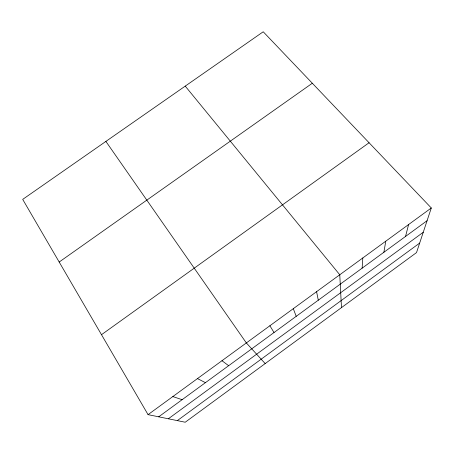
<?xml version="1.0" encoding="UTF-8"?>
<svg xmlns="http://www.w3.org/2000/svg" width="454" height="454" viewBox="0 0 454 454"><rect width="100%" height="100%" fill="white"/><g stroke="black" fill="none" stroke-linecap="round" stroke-linejoin="round"><path stroke-width="0.68" d="M362.122 268.178L362.825 257.94M383.88 252.276L385.769 241.205M405.536 236.455L408.589 224.554M431.3 207.983L416.517 252.594L185.209 422.231L148.055 414.644L22.7 199.38L263.224 31.769L431.3 207.983L148.055 414.644M168.343 418.787L423.247 232.283M177.315 420.62L419.672 243.072M158.696 416.817L427.083 220.706M101.492 334.689L369.074 142.743M59.185 262.032L312.318 83.241M172.826 396.569L182.133 399.69M197.462 378.596L205.446 382.654M221.972 360.714L228.651 365.703M265.181 363.58L246.346 342.929L105.89 141.41M185.226 86.118L339.768 274.766L341.482 307.625M269.88 325.756L274.023 332.544M293.295 308.669L296.212 316.336M316.591 291.678L318.288 300.202"/></g></svg>
